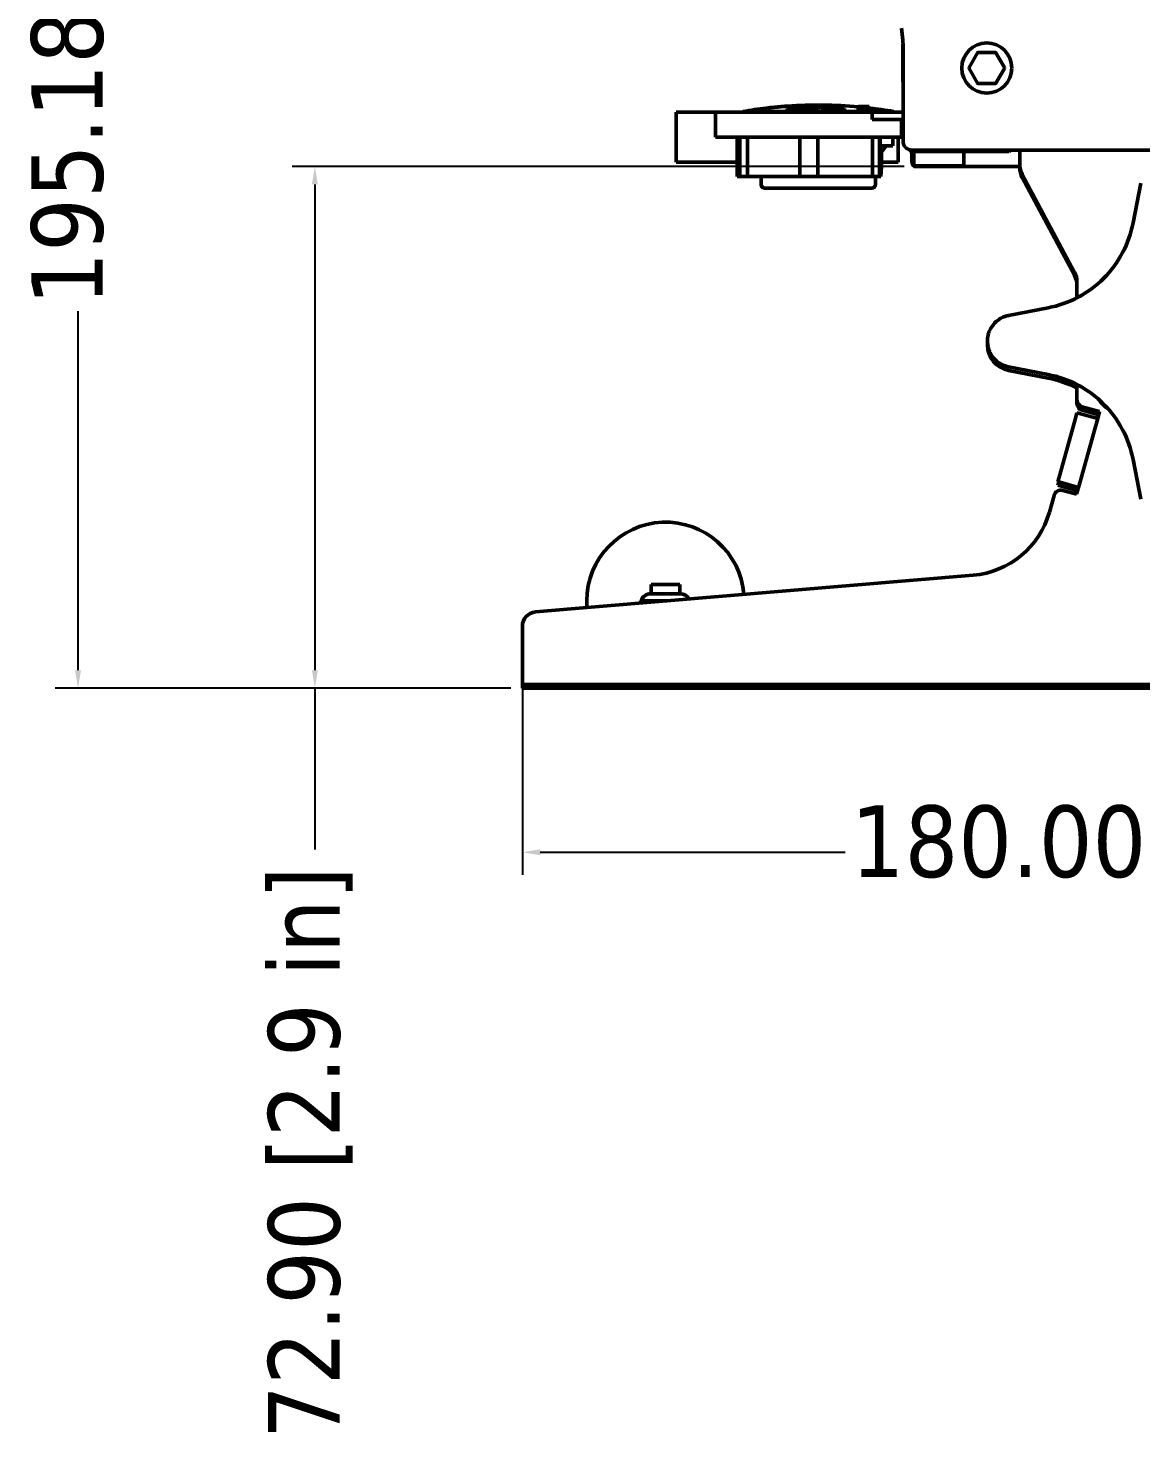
# Model space of a CAD drawing. Header units: millimetres. Extents: x 0 to 3000, y 0 to 3000.
# Drawn here: x 1389.7 to 1545.1, y 1299.1 to 1496.2 of the extents above; entities that cross this region are included whole.
import ezdxf

# ---------------------------------------------------------------- set-up
doc = ezdxf.new("R2010")
doc.units = ezdxf.units.MM
doc.layers.add('Dimension (ANSI)', color=7, linetype='Continuous', lineweight=25)
doc.layers.add('Visible (ANSI)', color=7, linetype='Continuous', lineweight=50)
doc.styles.add('Note Text (ANSI)', font='tahoma.ttf')
doc.dimstyles.new('Default - mm (ANSI)', dxfattribs={"dimtxt": 10, "dimasz": 2.5, "dimexe": 3.175, "dimexo": 1.6002, "dimgap": 0.8, "dimtad": 0, "dimtoh": 1, "dimrnd": 1e-08, "dimzin": 4, "dimdsep": 46, "dimtxsty": 'Note Text (ANSI)', "dimcen": 0.09, "dimdle": 10, "dimclrd": 256, "dimclre": 256, "dimclrt": 256, "dimadec": 1, "dimazin": 1, "dimtfac": 0.3048, "dimtofl": 0, "dimtmove": 0, "dimatfit": 3, "dimfxl": 1, "dimtolj": 1, "dimtzin": 4, "dimlwd": -1, "dimlwe": -1, "dimarcsym": 0})

# ---------------------------------------------------------------- blocks, each defined once
blk = doc.blocks.new('*D6')
at = {"layer": 'Defpoints', "color": 0, "transparency": 16777216}
for p in [(1458.72, 1407.48), (1638.72, 1407.48), (1638.72, 1381.05)]:
    blk.add_point(p, dxfattribs=at)
at = {"layer": 'Dimension (ANSI)', "transparency": 16777216}
for p, q in [((1458.72, 1405.88), (1458.72, 1377.88)), ((1638.72, 1405.88), (1638.72, 1377.88)), ((1461.22, 1381.05), (1503.82, 1381.05)), ((1636.22, 1381.05), (1593.61, 1381.05))]:
    blk.add_line(p, q, dxfattribs=at)
for points in [[(1461.22, 1381.47), (1461.22, 1380.64), (1458.72, 1381.05)], [(1636.22, 1381.47), (1636.22, 1380.64), (1638.72, 1381.05)]]:
    blk.add_solid(points, dxfattribs=at)
at = {"layer": 'Dimension (ANSI)', "transparency": 16777216, "insert": (1504.62, 1387.59), "char_height": 10, "attachment_point": 1, "style": 'Note Text (ANSI)'}
blk.add_mtext('\\A1;180.00 [7.1 in]', dxfattribs=at)
blk = doc.blocks.new('*D7')
at = {"layer": 'Defpoints', "color": 0, "transparency": 16777216}
for p in [(1396.62, 1599.16), (1508.62, 1599.16), (1458.72, 1403.98)]:
    blk.add_point(p, dxfattribs=at)
at = {"layer": 'Dimension (ANSI)', "transparency": 16777216}
for p, q in [((1507.02, 1599.16), (1393.45, 1599.16)), ((1396.62, 1596.66), (1396.62, 1546.47)), ((1396.62, 1406.48), (1396.62, 1456.67)), ((1457.12, 1403.98), (1393.45, 1403.98))]:
    blk.add_line(p, q, dxfattribs=at)
for points in [[(1396.21, 1596.66), (1397.04, 1596.66), (1396.62, 1599.16)], [(1396.21, 1406.48), (1397.04, 1406.48), (1396.62, 1403.98)]]:
    blk.add_solid(points, dxfattribs=at)
at = {"layer": 'Dimension (ANSI)', "transparency": 16777216, "insert": (1390.08, 1457.47), "char_height": 10, "attachment_point": 1, "rotation": 90, "style": 'Note Text (ANSI)'}
blk.add_mtext('\\A1;195.18 [7.7 in]', dxfattribs=at)
blk = doc.blocks.new('*D8')
at = {"layer": 'Defpoints', "color": 0, "transparency": 16777216}
for p in [(1429.72, 1476.88), (1513.67, 1476.88), (1458.72, 1403.98)]:
    blk.add_point(p, dxfattribs=at)
at = {"layer": 'Dimension (ANSI)', "transparency": 16777216}
for p, q in [((1512.06, 1476.88), (1426.54, 1476.88)), ((1429.72, 1474.38), (1429.72, 1406.48)), ((1457.12, 1403.98), (1426.54, 1403.98)), ((1429.72, 1403.98), (1429.72, 1381.42))]:
    blk.add_line(p, q, dxfattribs=at)
for points in [[(1429.3, 1474.38), (1430.13, 1474.38), (1429.72, 1476.88)], [(1429.3, 1406.48), (1430.13, 1406.48), (1429.72, 1403.98)]]:
    blk.add_solid(points, dxfattribs=at)
at = {"layer": 'Dimension (ANSI)', "transparency": 16777216, "insert": (1423.18, 1299.08), "char_height": 10, "attachment_point": 1, "rotation": 90, "style": 'Note Text (ANSI)'}
blk.add_mtext('\\A1;72.90 [2.9 in]', dxfattribs=at)

msp = doc.modelspace()

# ---------------------------------------------------------------- linework, layer by layer
at = {"layer": 'Visible (ANSI)'}
for p, q in [((1511.8878, 1493.9951), (1511.8878, 1493.9946)), ((1511.8878, 1493.9878), (1511.8878, 1491.2995)), ((1511.9178, 1485.4381), (1511.9178, 1493.0605)), ((1522.3329, 1492.7706), (1521.1406, 1490.7055)), ((1524.804, 1492.8206), (1522.4195, 1492.8206)), ((1526.0829, 1490.7055), (1524.8906, 1492.7706)), ((1511.8878, 1491.2995), (1511.8878, 1491.0095)), ((1511.9172, 1491.3043), (1511.9172, 1491.0179)), ((1521.1406, 1490.6055), (1522.3329, 1488.5405)), ((1524.8906, 1488.5405), (1526.0829, 1490.6055)), ((1511.9384, 1480.3856), (1511.9384, 1489.5141)), ((1522.4195, 1488.4905), (1524.804, 1488.4905)), ((1511.9172, 1487.6915), (1511.9172, 1485.4795)), ((1480.2168, 1484.4795), (1485.6858, 1484.4795)), ((1480.2168, 1483.4795), (1480.2168, 1484.4795)), ((1485.7169, 1484.4795), (1485.6858, 1484.4795)), ((1485.6858, 1483.4795), (1485.6858, 1484.4795)), ((1485.7169, 1484.4795), (1507.6137, 1484.4795)), ((1489.5668, 1484.5795), (1495.6998, 1484.5795)), ((1489.5668, 1484.5795), (1489.5668, 1484.4795)), ((1493.0725, 1485.0752), (1493.0725, 1485.0818)), ((1493.6425, 1485.1425), (1493.6425, 1485.1442)), ((1493.9425, 1485.1748), (1493.9425, 1485.1732)), ((1493.9425, 1485.1692), (1493.9425, 1485.1732)), ((1494.1225, 1485.1909), (1494.1225, 1485.1925)), ((1494.1225, 1485.1869), (1494.1225, 1485.1909)), ((1494.4225, 1485.2208), (1494.4225, 1485.2192)), ((1494.6025, 1485.2262), (1494.6025, 1485.2371)), ((1494.6025, 1485.2262), (1494.6025, 1485.2197)), ((1494.9025, 1485.263), (1494.9025, 1485.2545)), ((1494.9025, 1485.2479), (1494.9025, 1485.2545)), ((1495.4725, 1485.3016), (1495.4725, 1485.3082)), ((1495.6998, 1484.9795), (1495.6998, 1484.4795)), ((1495.7005, 1484.9795), (1495.6998, 1484.9795)), ((1495.7361, 1484.9795), (1495.7005, 1484.9795)), ((1495.7005, 1484.9795), (1495.7005, 1484.4795)), ((1495.7369, 1484.9795), (1495.7361, 1484.9795)), ((1495.7361, 1484.9795), (1495.7361, 1484.4795)), ((1495.8013, 1484.9795), (1495.7369, 1484.9795)), ((1495.7369, 1484.9795), (1495.7369, 1484.4795)), ((1495.9296, 1484.9795), (1495.8013, 1484.9795)), ((1495.8013, 1484.9795), (1495.8013, 1484.4795)), ((1496.1855, 1484.9795), (1495.9296, 1484.9795)), ((1495.9296, 1484.9795), (1495.9296, 1484.4795)), ((1496.4409, 1484.9795), (1496.1855, 1484.9795)), ((1496.1855, 1484.9795), (1496.1855, 1484.4795)), ((1496.6963, 1484.9795), (1496.4409, 1484.9795)), ((1496.4409, 1484.9795), (1496.4409, 1484.4795)), ((1496.9514, 1484.9795), (1496.6963, 1484.9795)), ((1496.6963, 1484.9795), (1496.6963, 1484.4795)), ((1497.2061, 1484.9795), (1496.9514, 1484.9795)), ((1496.9514, 1484.9795), (1496.9514, 1484.4795)), ((1497.3332, 1484.9795), (1497.2061, 1484.9795)), ((1497.2061, 1484.9795), (1497.2061, 1484.4795)), ((1497.3964, 1484.9795), (1497.3332, 1484.9795)), ((1497.3332, 1484.9795), (1497.3332, 1484.4795)), ((1497.4588, 1484.9795), (1497.3964, 1484.9795)), ((1497.3964, 1484.9795), (1497.3964, 1484.4795)), ((1497.586, 1484.9795), (1497.4588, 1484.9795)), ((1497.4588, 1484.9795), (1497.4588, 1484.4795)), ((1497.7772, 1484.9795), (1497.586, 1484.9795)), ((1497.586, 1484.9795), (1497.586, 1484.4795)), ((1497.9086, 1484.9795), (1497.7772, 1484.9795)), ((1497.7772, 1484.9795), (1497.7772, 1484.4795)), ((1497.9095, 1484.9795), (1497.9086, 1484.9795)), ((1497.9086, 1484.9795), (1497.9086, 1484.4795)), ((1498.1646, 1484.9795), (1497.9095, 1484.9795)), ((1497.9095, 1484.9795), (1497.9095, 1484.4795)), ((1498.4833, 1484.9795), (1498.1646, 1484.9795)), ((1498.1646, 1484.9795), (1498.1646, 1484.4795)), ((1498.6741, 1484.9795), (1498.4833, 1484.9795)), ((1498.4833, 1484.9795), (1498.4833, 1484.4795)), ((1498.7372, 1484.9795), (1498.6741, 1484.9795)), ((1498.6741, 1484.9795), (1498.6741, 1484.4795)), ((1498.7372, 1484.9795), (1498.7372, 1484.4795)), ((1498.7372, 1484.5795), (1500.7024, 1484.5795)), ((1498.8308, 1485.0492), (1498.8308, 1485.0795)), ((1498.8847, 1485.0253), (1498.8847, 1485.1097)), ((1499.0461, 1484.9958), (1499.0461, 1485.135)), ((1499.1538, 1485.0911), (1499.1538, 1485.0549)), ((1499.1538, 1484.9843), (1499.1538, 1485.0549)), ((1499.2076, 1485.4654), (1499.2076, 1485.4691)), ((1499.2076, 1484.9784), (1499.2076, 1485.037)), ((1499.2615, 1485.1158), (1499.2615, 1485.1546)), ((1499.3153, 1484.9764), (1499.3153, 1485.0193)), ((1499.4229, 1485.1619), (1499.4229, 1485.129)), ((1499.4768, 1484.9748), (1499.4768, 1485.0146)), ((1499.5844, 1484.9758), (1499.5844, 1485.0155)), ((1499.6383, 1485.4736), (1499.6383, 1485.4778)), ((1499.6383, 1485.4699), (1499.6383, 1485.4736)), ((1499.6383, 1485.4616), (1499.6383, 1485.4699)), ((1499.6921, 1485.4077), (1499.6921, 1485.4348)), ((1499.6921, 1485.2705), (1499.6921, 1485.3193)), ((1499.7459, 1484.9802), (1499.7459, 1485.023)), ((1499.8536, 1485.4789), (1499.8536, 1485.4747)), ((1499.8536, 1485.471), (1499.8536, 1485.4747)), ((1499.8536, 1485.471), (1499.8536, 1485.4627)), ((1499.8536, 1485.4206), (1499.8536, 1485.4449)), ((1499.8536, 1485.3925), (1499.8536, 1485.4206)), ((1499.8536, 1485.2924), (1499.8536, 1485.3385)), ((1499.8536, 1485.2445), (1499.8536, 1485.2924)), ((1499.8536, 1484.984), (1499.8536, 1485.0426)), ((1499.9074, 1485.3899), (1499.9074, 1485.4112)), ((1499.9074, 1485.24), (1499.9074, 1485.2758)), ((1499.9074, 1485.0615), (1499.9074, 1485.0977)), ((1499.9074, 1484.9909), (1499.9074, 1485.0615)), ((1499.9612, 1485.3871), (1499.9612, 1485.4062)), ((1499.9612, 1485.2354), (1499.9612, 1485.2672)), ((1499.9612, 1484.9976), (1499.9612, 1485.1266)), ((1500.0689, 1485.441), (1500.0689, 1485.4503)), ((1500.0689, 1485.3304), (1500.0689, 1485.3493)), ((1500.0689, 1485.0109), (1500.0689, 1485.149)), ((1500.1227, 1485.3828), (1500.1227, 1485.3984)), ((1500.1227, 1485.2284), (1500.1227, 1485.2539)), ((1500.2304, 1485.3807), (1500.2304, 1485.3955)), ((1500.2304, 1485.225), (1500.2304, 1485.2492)), ((1500.2304, 1485.0976), (1500.2304, 1485.0615)), ((1500.2842, 1485.4431), (1500.2842, 1485.4515)), ((1500.2842, 1485.3953), (1500.2842, 1485.4431)), ((1500.2842, 1485.38), (1500.2842, 1485.3953)), ((1500.2842, 1485.3349), (1500.2842, 1485.3524)), ((1500.2842, 1485.249), (1500.2842, 1485.3349)), ((1500.2842, 1485.224), (1500.2842, 1485.249)), ((1500.2842, 1485.1207), (1500.2842, 1485.1702)), ((1500.4995, 1485.4504), (1500.4995, 1485.3914)), ((1500.4995, 1485.3769), (1500.4995, 1485.3914)), ((1500.4995, 1485.3512), (1500.4995, 1485.2433)), ((1500.4995, 1485.2197), (1500.4995, 1485.2433)), ((1500.4995, 1485.1438), (1500.4995, 1485.1795)), ((1500.6072, 1485.377), (1500.6072, 1485.3905)), ((1500.6072, 1485.2205), (1500.6072, 1485.2425)), ((1500.661, 1484.9543), (1500.661, 1484.9949)), ((1500.706, 1484.9795), (1500.7024, 1484.9795)), ((1500.7024, 1484.9795), (1500.7024, 1484.4795)), ((1500.7072, 1484.9795), (1500.706, 1484.9795)), ((1500.706, 1484.9795), (1500.706, 1484.4795)), ((1500.7126, 1484.9795), (1500.7072, 1484.9795)), ((1500.7072, 1484.9795), (1500.7072, 1484.4795)), ((1500.7138, 1484.9795), (1500.7126, 1484.9795)), ((1500.7126, 1484.9795), (1500.7126, 1484.4795)), ((1500.7147, 1484.9795), (1500.7138, 1484.9795)), ((1500.7138, 1484.9795), (1500.7138, 1484.4795)), ((1500.7168, 1484.9795), (1500.7147, 1484.9795)), ((1500.7147, 1484.9795), (1500.7147, 1484.4795)), ((1500.718, 1484.9795), (1500.7168, 1484.9795)), ((1500.7168, 1484.9795), (1500.7168, 1484.4795)), ((1500.72, 1484.9795), (1500.718, 1484.9795)), ((1500.718, 1484.9795), (1500.718, 1484.4795)), ((1500.7209, 1484.9795), (1500.72, 1484.9795)), ((1500.72, 1484.9795), (1500.72, 1484.4795)), ((1500.7245, 1484.9795), (1500.7209, 1484.9795)), ((1500.7209, 1484.9795), (1500.7209, 1484.4795)), ((1500.7257, 1484.9795), (1500.7245, 1484.9795)), ((1500.7245, 1484.9795), (1500.7245, 1484.4795)), ((1500.7313, 1484.9795), (1500.7257, 1484.9795)), ((1500.7257, 1484.9795), (1500.7257, 1484.4795)), ((1500.7349, 1484.9795), (1500.7313, 1484.9795)), ((1500.7313, 1484.9795), (1500.7313, 1484.4795)), ((1503.7348, 1484.9795), (1500.7349, 1484.9795)), ((1500.7349, 1484.9795), (1500.7349, 1484.4795)), ((1500.7687, 1485.3769), (1500.7687, 1485.3917)), ((1500.7687, 1485.2212), (1500.7687, 1485.2454)), ((1500.7687, 1485.1413), (1500.7687, 1485.177)), ((1500.8225, 1485.4668), (1500.8225, 1485.4705)), ((1500.8225, 1485.4389), (1500.8225, 1485.4473)), ((1500.8225, 1485.3306), (1500.8225, 1485.3481)), ((1500.8225, 1484.9795), (1500.8225, 1484.9997)), ((1500.8764, 1485.3775), (1500.8764, 1485.3931)), ((1500.8764, 1485.2231), (1500.8764, 1485.2486)), ((1500.984, 1485.465), (1500.984, 1485.4689)), ((1500.984, 1485.1142), (1500.984, 1485.1637)), ((1500.984, 1484.9795), (1500.984, 1485.017)), ((1501.0378, 1485.4312), (1501.0378, 1485.4427)), ((1501.0378, 1485.3796), (1501.0378, 1485.3987)), ((1501.0378, 1485.3184), (1501.0378, 1485.3417)), ((1501.0378, 1485.2279), (1501.0378, 1485.2597)), ((1501.0378, 1485.0416), (1501.0378, 1485.0902)), ((1501.0378, 1484.9795), (1501.0378, 1485.0416)), ((1501.0917, 1485.4641), (1501.0917, 1485.4688)), ((1501.0917, 1485.3816), (1501.0917, 1485.4029)), ((1501.0917, 1485.2317), (1501.0917, 1485.2675)), ((1501.1455, 1485.4636), (1501.1455, 1485.4695)), ((1501.1455, 1485.3835), (1501.1455, 1485.4115)), ((1501.1455, 1485.2354), (1501.1455, 1485.2833)), ((1501.1993, 1485.3866), (1501.1993, 1485.4349)), ((1501.1993, 1485.2413), (1501.1993, 1485.3284)), ((1501.1993, 1484.985), (1501.1993, 1485.1386)), ((1501.307, 1485.3964), (1501.307, 1485.4254)), ((1501.307, 1485.2592), (1501.307, 1485.3117)), ((1501.307, 1485.0048), (1501.307, 1485.1142)), ((1501.3608, 1485.0842), (1501.3608, 1485.0356)), ((1503.7348, 1484.9795), (1503.7348, 1484.4795)), ((1503.7348, 1484.5795), (1505.6249, 1484.5795)), ((1505.6255, 1484.9795), (1505.6249, 1484.9795)), ((1505.6249, 1484.9795), (1505.6249, 1484.4795)), ((1505.6281, 1484.9795), (1505.6255, 1484.9795)), ((1505.6255, 1484.9795), (1505.6255, 1484.4795)), ((1505.629, 1484.9795), (1505.6281, 1484.9795)), ((1505.6281, 1484.9795), (1505.6281, 1484.4795)), ((1505.6299, 1484.9795), (1505.629, 1484.9795)), ((1505.629, 1484.9795), (1505.629, 1484.4795)), ((1505.6299, 1484.9795), (1505.6299, 1484.4795)), ((1505.6305, 1484.9795), (1505.6299, 1484.9795)), ((1507.7205, 1484.9795), (1505.6305, 1484.9795)), ((1505.6305, 1484.9795), (1505.6305, 1484.4795)), ((1505.6879, 1485.2795), (1505.6879, 1485.109)), ((1507.1779, 1485.2795), (1505.6879, 1485.2795)), ((1507.1779, 1485.2795), (1507.1779, 1484.9795)), ((1511.9384, 1484.4795), (1507.6137, 1484.4795)), ((1507.6137, 1484.4795), (1507.6137, 1483.4795)), ((1507.7205, 1484.9795), (1507.7205, 1484.4795)), ((1507.7205, 1484.5795), (1510.5668, 1484.5795)), ((1510.5668, 1484.5795), (1510.5668, 1484.4795)), ((1480.2168, 1477.4795), (1480.2168, 1483.4795)), ((1485.7169, 1483.4795), (1485.6858, 1483.4795)), ((1485.7169, 1480.9795), (1485.7169, 1483.4795)), ((1511.9384, 1483.4795), (1507.6137, 1483.4795)), ((1511.7169, 1480.9795), (1511.7169, 1483.4795)), ((1511.7169, 1482.8795), (1511.9384, 1482.8795)), ((1511.7169, 1480.9795), (1485.7169, 1480.9795)), ((1488.7169, 1480.9795), (1488.7169, 1475.4795)), ((1489.1091, 1480.9795), (1489.1091, 1475.4795)), ((1490.1539, 1475.4795), (1490.1539, 1480.9795)), ((1497.4882, 1480.9795), (1497.4882, 1475.4795)), ((1497.4907, 1475.4795), (1497.4907, 1480.9795)), ((1499.9907, 1480.9795), (1499.9907, 1475.4795)), ((1507.6326, 1480.9795), (1507.6326, 1475.4795)), ((1508.6414, 1475.4795), (1508.6414, 1480.9795)), ((1508.7169, 1480.9795), (1508.7169, 1475.4795)), ((1510.4768, 1479.7795), (1510.4768, 1480.9795)), ((1511.2168, 1477.4795), (1511.2168, 1480.9795)), ((1510.4768, 1479.7795), (1508.7169, 1479.7795)), ((1508.7169, 1478.8795), (1508.9168, 1478.8795)), ((1508.9168, 1478.8795), (1509.5713, 1479.7795)), ((1508.9168, 1476.8795), (1508.9168, 1478.8795)), ((1512.9168, 1479.1795), (1512.9168, 1479.2114)), ((1513.0168, 1479.0795), (1512.9168, 1479.1795)), ((1513.0168, 1479.0795), (1513.1168, 1479.1795)), ((1513.1168, 1478.9795), (1513.0168, 1479.0795)), ((1513.1168, 1479.1795), (1513.1168, 1479.1934)), ((1513.1168, 1479.1795), (1526.7168, 1479.1795)), ((1513.1168, 1478.9795), (1526.7168, 1478.9795)), ((1584.2925, 1479.1933), (1513.1307, 1479.1933)), ((1513.4168, 1478.9795), (1513.4168, 1476.9795)), ((1520.4168, 1478.9795), (1520.4168, 1476.9795)), ((1526.7168, 1479.1795), (1526.7168, 1479.1933)), ((1526.8168, 1479.0795), (1526.7168, 1479.1795)), ((1526.7168, 1478.9795), (1526.8168, 1479.0795)), ((1526.8168, 1479.0795), (1526.9168, 1479.1795)), ((1526.9168, 1479.1795), (1526.9168, 1479.1933)), ((1528.2168, 1477.2295), (1528.2168, 1479.1933)), ((1488.7169, 1477.4795), (1480.2168, 1477.4795)), ((1508.9168, 1476.8795), (1508.7169, 1476.8795)), ((1508.8168, 1475.4795), (1508.9168, 1476.8795)), ((1511.2168, 1477.4795), (1508.9168, 1477.4795)), ((1520.4168, 1476.9795), (1513.4168, 1476.9795)), ((1513.4168, 1476.9455), (1513.4168, 1476.8795)), ((1513.6617, 1476.8795), (1513.4168, 1476.8795)), ((1513.665, 1476.8795), (1513.6649, 1476.8795)), ((1528.2373, 1476.8795), (1513.665, 1476.8795)), ((1528.2168, 1476.7295), (1528.2168, 1476.8795)), ((1489.1091, 1475.4795), (1488.7169, 1475.4795)), ((1489.1091, 1475.4795), (1490.1539, 1475.4795)), ((1497.4882, 1475.4795), (1490.1539, 1475.4795)), ((1492.0668, 1475.4795), (1492.0668, 1474.3795)), ((1497.4882, 1475.4795), (1497.4907, 1475.4795)), ((1499.9907, 1475.4795), (1497.4907, 1475.4795)), ((1507.6326, 1475.4795), (1499.9907, 1475.4795)), ((1507.6326, 1475.4795), (1508.6414, 1475.4795)), ((1508.0668, 1475.4795), (1508.0668, 1474.3795)), ((1508.7169, 1475.4795), (1508.6414, 1475.4795)), ((1508.8168, 1475.4795), (1508.7169, 1475.4795)), ((1535.8638, 1462.1413), (1528.5697, 1475.8178)), ((1535.8638, 1461.6413), (1528.5697, 1475.3178)), ((1507.5668, 1473.8795), (1492.5668, 1473.8795)), ((1544.0536, 1469.01), (1545.1318, 1474.5654)), ((1536.2168, 1458.5431), (1536.2168, 1460.7295)), ((1526.6309, 1456.0645), (1532.1863, 1457.1427)), ((1532.1863, 1447.8163), (1526.6309, 1448.8945)), ((1532.1863, 1447.3163), (1526.6309, 1448.3945)), ((1536.2168, 1444.2775), (1536.2168, 1446.4159)), ((1536.2168, 1443.7775), (1536.2168, 1444.2775)), ((1539.375, 1442.6401), (1536.9491, 1443.3139)), ((1533.808, 1433.8079), (1535.9491, 1441.516)), ((1535.9491, 1441.516), (1536.2168, 1442.4795)), ((1536.2168, 1442.4795), (1539.1073, 1441.6766)), ((1539.246, 1442.1759), (1536.9491, 1442.8139)), ((1539.1073, 1441.6766), (1538.8397, 1440.7131)), ((1539.1073, 1441.6766), (1539.375, 1442.6401)), ((1538.8397, 1440.7131), (1536.6985, 1433.0049)), ((1545.1318, 1430.3937), (1544.0536, 1435.949)), ((1533.5403, 1432.8443), (1533.808, 1433.8079)), ((1536.4309, 1432.0414), (1533.5403, 1432.8443)), ((1533.5403, 1432.3443), (1533.6693, 1432.8085)), ((1536.3019, 1431.5772), (1533.5403, 1432.3443)), ((1534.2362, 1431.6132), (1536.1632, 1431.0779)), ((1536.1632, 1431.0779), (1536.4309, 1432.0414)), ((1536.6985, 1433.0049), (1536.4309, 1432.0414)), ((1532.3595, 1428.5932), (1533.005, 1430.9173)), ((1460.5493, 1414.6335), (1521.7143, 1419.7743)), ((1476.7168, 1418.4795), (1480.7168, 1418.4795)), ((1476.7168, 1418.4795), (1476.7168, 1417.1795)), ((1480.7168, 1418.4795), (1480.7168, 1417.1795)), ((1467.7168, 1416.1795), (1467.7168, 1415.2359)), ((1478.7168, 1416.1795), (1475.2168, 1416.1795)), ((1475.2168, 1416.1795), (1475.2168, 1415.8663)), ((1476.6868, 1417.1795), (1480.7468, 1417.1795)), ((1478.9436, 1416.1795), (1478.7168, 1416.1795)), ((1478.7168, 1416.1795), (1478.7168, 1416.1605)), ((1458.7168, 1412.6406), (1458.7168, 1407.4795)), ((1458.7168, 1404.4795), (1458.7168, 1407.4795)), ((1638.7168, 1404.4795), (1458.7168, 1404.4795)), ((1458.7168, 1403.9795), (1458.7168, 1404.4795)), ((1638.7168, 1403.9795), (1458.7168, 1403.9795))]:
    msp.add_line(p, q, dxfattribs=at)
msp.add_circle((1523.6118, 1490.6555), 3.5, dxfattribs=at)
for centre, radius, start, end in [((1522.4195, 1492.7206), 0.1, 90, 150), ((1524.804, 1492.7206), 0.1, 30, 90), ((1512.8913, 1491.3043), 0.9742, 177.911853, 180), ((1512.8913, 1491.0179), 0.9742, 180, 182.088147), ((1521.2272, 1490.6555), 0.1, 150, 210), ((1525.9963, 1490.6555), 0.1, 330, 30), ((1522.4195, 1488.5905), 0.1, 210, 270), ((1524.804, 1488.5905), 0.1, 270, 330), ((1512.8913, 1487.6915), 0.9742, 177.911853, 180), ((1500.0668, 1423.7795), 61.7, 96.78948, 99.798185), ((1500.0668, 1423.7795), 61.7, 95.976535, 96.509008), ((1500.0668, 1423.7795), 61.7, 95.528541, 95.696498), ((1500.0668, 1423.7795), 61.6984, 95.528689, 95.69665), ((1500.0668, 1423.7795), 61.7, 95.080886, 95.248719), ((1500.0668, 1423.7795), 61.7, 94.270283, 94.801261), ((1500.0668, 1423.7795), 61.7, 84.772821, 93.990972), ((1500.0668, 1423.7795), 61.6956, 90.397943, 90.797893), ((1500.0668, 1423.7795), 61.6919, 90.397967, 90.797941), ((1500.0668, 1423.7795), 61.1981, 90.401178, 90.602775), ((1500.0668, 1423.7795), 61.2379, 90.451283, 90.552016), ((1500.0668, 1423.7795), 61.6998, 90.197963, 90.397916), ((1500.0668, 1423.7795), 61.6836, 90.198015, 90.39802), ((1500.0668, 1423.7795), 61.6956, 89.298122, 90.197976), ((1500.0668, 1423.7795), 61.6919, 89.198083, 90.197988), ((1500.0668, 1423.7795), 61.664, 89.797945, 89.897978), ((1500.0668, 1423.7795), 61.5557, 89.797589, 89.897799), ((1500.0668, 1423.7795), 61.6162, 89.797788, 89.847844), ((1500.0668, 1423.7795), 61.4699, 89.797307, 89.847482), ((1500.0668, 1423.7795), 61.6724, 89.597931, 89.797972), ((1500.0668, 1423.7795), 61.5732, 89.597283, 89.797647), ((1500.0668, 1423.7795), 61.6134, 89.497427, 89.597546), ((1500.0668, 1423.7795), 61.4653, 89.496216, 89.596576), ((1500.0668, 1423.7795), 61.4015, 89.344994, 89.596157), ((1500.0668, 1423.7795), 61.3695, 89.394912, 89.545688), ((1500.0668, 1423.7795), 61.6994, 88.798217, 88.998205), ((1500.0668, 1423.7795), 61.5865, 83.577503, 84.763162), ((1500.0668, 1423.7795), 61.7, 80.201815, 83.38172), ((1512.9172, 1485.4795), 1, 180, 182.060989), ((1512.9178, 1485.4381), 1, 180, 191.63642), ((1513.665, 1477.3795), 0.5, 181.999297, 270.000519), ((1531.2168, 1477.2295), 3, 180, 208.072487), ((1531.2168, 1476.7295), 3, 180, 208.072487), ((1492.5668, 1474.3795), 0.5, 180, 270), ((1507.5668, 1474.3795), 0.5, 270, 0), ((1533.2168, 1460.7295), 3, 0, 28.072487), ((1533.2168, 1460.2295), 3, 0, 28.072487), ((1548.7168, 1452.4795), 25, 179.863626, 180.136374), ((1527.3168, 1452.0305), 3.6, 176.825955, 179.86593), ((1548.7168, 1451.9795), 25, 179.863958, 180.136042), ((1527.3168, 1451.9286), 3.6, 180.13407, 259.016448), ((1529.3284, 1432.5911), 15, 62.662733, 79.016448), ((1537.2168, 1444.2775), 1, 180, 254.475889), ((1537.2168, 1443.7775), 1, 180, 254.475889), ((1548.7168, 1452.4795), 12.5, 220.191255, 229.808739), ((1533.9686, 1430.6497), 1, 74.475889, 164.475889), ((1520.7009, 1431.8317), 12.1, 274.80423, 344.475889), ((1478.7168, 1416.1795), 11, 4.705269, 180), ((1476.6868, 1415.6795), 1.5, 90, 160.528779), ((1480.7468, 1415.6795), 1.5, 30.452087, 90), ((1460.7168, 1412.6406), 2, 94.80423, 180)]:
    msp.add_arc(centre, radius, start, end, dxfattribs=at)
for centre, major_axis, ratio, start_param, end_param in [((1500.2342, 1423.7795), (0, 61.6998), 0.20012332, 0.10951369, 0.11390059), ((1497.1883, 1423.7795), (0, 61.6284), 0.24738319, 6.17168484, 6.17523699), ((1502.5277, 1423.7795), (0, 61.6221), 0.60807692, 0.09304873, 0.09737806), ((1496.1404, 1423.7795), (0, 61.5423), 0.45477714, 6.18110982, 6.18497582), ((1495.7467, 1423.7795), (0, 61.3902), 0.71451037, 6.2042015, 6.20912471), ((1502.777, 1423.7795), (0, 61.5299), 0.8060044, 0.07094719, 0.07530052), ((1501.339, 1423.7795), (0, 61.6854), 0.3222639, 0.10742322, 0.1101472), ((1497.0618, 1423.7795), (0, 61.6183), 0.32226376, 6.17490981, 6.1776362), ((1502.9925, 1423.7795), (0, 61.5581), 0.71451022, 0.08370074, 0.0861573), ((1496.0715, 1423.7795), (0, 61.5104), 0.56279084, 6.1893427, 6.19246596), ((1498.2166, 1423.7795), (0, 61.2074), 0.97132115, 6.26289233, 6.26651468), ((1501.8393, 1423.7795), (0, 61.435), 0.95064528, 0.04138652, 0.04415414), ((1502.5234, 1423.7795), (0, 61.4465), 0.89813826, 0.05621062, 0.05816461), ((1497.7867, 1423.7795), (0, 61.2608), 0.9506453, 6.25416107, 6.25693508), ((1502.2436, 1423.7795), (0, 61.2998), 0.95064521, 0.04287327, 0.04564718), ((1500.0863, 1423.7795), (0, 61.7), 0.16779933, 0.03808299, 0.04328663), ((1499.2144, 1423.7795), (0, 61.6939), 0.16779933, 6.23702263, 6.24222741), ((1500.435, 1423.7795), (0, 61.6989), 0.16779933, 0.07182305, 0.07703692), ((1498.8656, 1423.7795), (0, 61.688), 0.16779933, 6.20325669, 6.20847262), ((1501.8563, 1423.7795), (0, 61.2392), 0.97132115, 0.03367563, 0.03729776), ((1500.8275, 1423.7795), (0, 61.6935), 0.52247664, 0.03022035, 0.03523303), ((1498.8305, 1423.7795), (0, 61.6862), 0.32226376, 6.2371216, 6.23983215), ((1501.7668, 1423.7795), (0, 61.6678), 0.52247664, 0.05941433, 0.06443605), ((1498.1873, 1423.7795), (0, 61.6681), 0.32226376, 6.20467927, 6.20739599), ((1498.4009, 1423.7795), (0, 61.6671), 0.56279093, 6.24131472, 6.24441932), ((1497.4201, 1423.7795), (0, 61.6169), 0.56279093, 6.21295151, 6.21606345), ((1503.3294, 1423.7795), (0, 61.5736), 0.56279084, 0.10047198, 0.103595), ((1500.9728, 1423.7795), (0, 61.681), 0.8060044, 0.01818201, 0.02251397), ((1500.3043, 1423.7795), (0, 61.6995), 0.16779933, 0.03834004, 0.04354377), ((1499.2223, 1423.7795), (0, 61.6938), 0.24738277, 6.23828029, 6.24181063), ((1498.3288, 1423.7795), (0, 61.65), 0.71451072, 6.24611806, 6.24856369), ((1501.9786, 1423.7795), (0, 61.6154), 0.8060044, 0.0384636, 0.04280285), ((1500.653, 1423.7795), (0, 61.6971), 0.16779933, 0.07208232, 0.07729643), ((1498.717, 1423.7795), (0, 61.6843), 0.24738311, 6.20509201, 6.2086299), ((1497.2749, 1423.7795), (0, 61.5708), 0.71451072, 6.22208406, 6.22453565), ((1502.1108, 1423.7795), (0, 61.6622), 0.32226376, 0.11111089, 0.11383702), ((1503.862, 1423.7795), (0, 61.4611), 0.71451037, 0.08648151, 0.09140411), ((1501.0613, 1423.7795), (0, 61.6883), 0.56279093, 0.03013953, 0.0332421), ((1498.7662, 1423.7795), (0, 61.6827), 0.45477746, 6.24057176, 6.24249236), ((1502.0421, 1423.7795), (0, 61.6537), 0.56279093, 0.05845184, 0.06156019), ((1497.9123, 1423.7795), (0, 61.6526), 0.45477746, 6.21004259, 6.21196747), ((1501.2573, 1423.7795), (0, 61.688), 0.20012337, 0.10517977, 0.10956541), ((1498.5133, 1423.7795), (0, 61.66), 0.71451038, 6.24664533, 6.25031303), ((1498.7142, 1423.7795), (0, 61.6233), 0.89813777, 6.25675924, 6.26065082), ((1497.4593, 1423.7795), (0, 61.5873), 0.71451038, 6.22262292, 6.22629907), ((1497.8815, 1423.7795), (0, 61.4995), 0.89813801, 6.24162291, 6.2455242), ((1502.6516, 1423.7795), (0, 61.6317), 0.4547772, 0.0922758, 0.09613396), ((1501.0646, 1423.7795), (0, 61.673), 0.83738008, 0.01719663, 0.02032417), ((1502.0297, 1423.7795), (0, 61.5954), 0.83737936, 0.0359354, 0.03906853), ((1500.5051, 1423.7795), (0, 61.6725), 0.97132136, 0.00368746, 0.00728193), ((1500.992, 1423.7795), (0, 61.5772), 0.97132136, 0.01183443, 0.01543474), ((1503.256, 1423.7795), (0, 61.5314), 0.71451022, 0.0676451, 0.0725547), ((1503.1426, 1423.7795), (0, 61.6033), 0.45477714, 0.10606963, 0.10993498), ((1498.8286, 1423.7795), (0, 61.6357), 0.89813876, 6.25786079, 6.25980617), ((1497.996, 1423.7795), (0, 61.52), 0.89813777, 6.24273543, 6.24468542), ((1499.5166, 1423.7795), (0, 61.6054), 0.9869441, 6.26701855, 6.2723311), ((1499.1815, 1423.7795), (0, 61.4547), 0.98694403, 6.26145225, 6.2667783), ((1501.9386, 1423.7795), (0, 61.6697), 0.24738319, 0.1122034, 0.11575487), ((1501.8628, 1423.7795), (0, 61.6721), 0.24738319, 0.10365244, 0.10720043), ((1502.5443, 1423.7795), (0, 61.4422), 0.89813832, 0.03706131, 0.04096615), ((1503.3049, 1423.7795), (0, 61.5755), 0.56279093, 0.08415824, 0.08727638), ((1503.1314, 1423.7795), (0, 61.4447), 0.83737948, 0.05012649, 0.0532693), ((1500.6394, 1423.7795), (0, 61.5975), 0.98694409, 6.28017233, 6.28548507), ((1500.9745, 1423.7795), (0, 61.4421), 0.98694402, 0.0025062, 0.00783245), ((1501.0827, 1423.7795), (0, 61.6131), 0.95064502, 0.00536143, 0.0081186), ((1501.7046, 1423.7795), (0, 61.4738), 0.95064502, 0.01601577, 0.01877953), ((1502.3939, 1423.7795), (0, 61.2425), 0.95064521, 0.02699308, 0.02976799), ((1501.9507, 1423.7795), (0, 61.1892), 0.97132115, 0.0210043, 0.02170032), ((1497.3411, 1423.7795), (0, 61.4982), 0.83737936, 6.21448289, 6.21762585), ((1501.4722, 1423.7795), (0, 61.6172), 0.89813876, 0.0107678, 0.01271332), ((1502.3049, 1423.7795), (0, 61.4897), 0.89813777, 0.02586965, 0.02781978), ((1497.8087, 1423.7795), (0, 61.4859), 0.89813829, 6.22565309, 6.22955822), ((1500.3572, 1423.7795), (0, 61.6929), 0.95064556, 6.27249715, 6.2752508), ((1499.6834, 1423.7795), (0, 61.6789), 0.97132137, 6.26057604, 6.26417086), ((1499.5176, 1423.7795), (0, 61.6746), 0.95064556, 6.25817238, 6.26092749), ((1501.5867, 1423.7795), (0, 61.6031), 0.8981378, 0.00992079, 0.01381275), ((1499.1965, 1423.7795), (0, 61.5913), 0.97132137, 6.25240184, 6.2560025), ((1498.8957, 1423.7795), (0, 61.5845), 0.95064504, 6.24750836, 6.25026836), ((1502.4194, 1423.7795), (0, 61.4676), 0.89813804, 0.02502723, 0.02892891), ((1504.2572, 1423.7795), (0, 61.4086), 0.71451047, 0.07466832, 0.07835962), ((1502.0439, 1423.7795), (0, 61.6352), 0.71451047, 0.02284753, 0.02651561), ((1503.0979, 1423.7795), (0, 61.5477), 0.71451047, 0.04686102, 0.05053756), ((1497.604, 1423.7795), (0, 61.628), 0.56279107, 6.18557683, 6.18869525), ((1500.6292, 1423.7795), (0, 61.6867), 0.89813778, 6.27386629, 6.2777528), ((1501.0122, 1423.7795), (0, 61.6894), 0.56279093, 6.28089769, 6.28399865), ((1499.6882, 1423.7795), (0, 61.6983), 0.56279093, 6.24275456, 6.24585741), ((1498.7074, 1423.7795), (0, 61.6781), 0.56279093, 6.21444266, 6.21755119), ((1497.433, 1423.7795), (0, 61.585), 0.71451025, 6.1974877, 6.20239797), ((1499.336, 1423.7795), (0, 61.6954), 0.24738319, 6.17144814, 6.17499652), ((1502.7219, 1423.7795), (0, 61.6391), 0.24738323, 0.11066596, 0.11421856), ((1499.5935, 1423.7795), (0, 61.6963), 0.71451043, 6.24675049, 6.25041602), ((1502.0539, 1423.7795), (0, 61.6596), 0.45477746, 0.03431966, 0.03624051), ((1502.2284, 1423.7795), (0, 61.6226), 0.71451078, 0.02459647, 0.02704243), ((1498.5396, 1423.7795), (0, 61.6614), 0.71451043, 6.22277954, 6.22645124), ((1502.9078, 1423.7795), (0, 61.6175), 0.45477746, 0.06485523, 0.06678036), ((1503.2823, 1423.7795), (0, 61.5286), 0.71451078, 0.04862401, 0.05107593), ((1501.154, 1423.7795), (0, 61.69), 0.20012328, 0.00068617, 0.00504643), ((1500.739, 1423.7795), (0, 61.6963), 0.14436836, 6.23753137, 6.24358042), ((1501.7238, 1423.7795), (0, 61.6763), 0.24738286, 0.03791199, 0.04144282), ((1500.4378, 1423.7795), (0, 61.6989), 0.14436836, 6.20365195, 6.20971298), ((1502.2292, 1423.7795), (0, 61.6596), 0.24738319, 0.07110334, 0.07464173), ((1501.2207, 1423.7795), (0, 61.6842), 0.56279096, 6.28224938, 6.2853506), ((1502.3241, 1423.7795), (0, 61.6395), 0.56279096, 0.03087565, 0.03398074), ((1503.3049, 1423.7795), (0, 61.5755), 0.56279096, 0.05924008, 0.06235252), ((1504.3262, 1423.7795), (0, 61.4974), 0.52247697, 0.09410548, 0.09839158), ((1500.1325, 1423.7795), (0, 61.7), 0.45477647, 6.24131655, 6.24515642), ((1499.2786, 1423.7795), (0, 61.6937), 0.45477699, 6.21082562, 6.21467236), ((1498.3819, 1423.7795), (0, 61.671), 0.45477725, 6.17870292, 6.18256179), ((1501.3551, 1423.7795), (0, 61.685), 0.32226379, 0.00241841, 0.00512633), ((1502.0787, 1423.7795), (0, 61.6634), 0.32226379, 0.0388418, 0.04155284), ((1502.7218, 1423.7795), (0, 61.6362), 0.32226379, 0.07129071, 0.07400791), ((1501.368, 1423.7795), (0, 61.6859), 0.16779934, 0.00069162, 0.00589217), ((1500.9574, 1423.7795), (0, 61.6934), 0.14436832, 6.23787117, 6.24392041), ((1501.7603, 1423.7795), (0, 61.6761), 0.16779934, 0.03861301, 0.04381879), ((1500.6562, 1423.7795), (0, 61.6971), 0.1443682, 6.20399231, 6.21005336), ((1502.1091, 1423.7795), (0, 61.6652), 0.16779934, 0.07237863, 0.07759556), ((1499.9655, 1423.7795), (0, 61.6999), 0.20012339, 6.16993771, 6.17432427), ((1502.7352, 1423.7795), (0, 61.6399), 0.20012339, 0.11164731, 0.11603953), ((1526.8215, 1455.0829), (-0.1906, 0.9817), 0.27393471, 6.28316773, 6.28317801)]:
    msp.add_ellipse(centre, major_axis=major_axis, ratio=ratio, start_param=start_param, end_param=end_param, dxfattribs=at)
for points in [[(1511.9384, 1489.5141), (1511.9384, 1491.7502), (1512.0133, 1494.0054), (1511.6882, 1496.2177)], [(1524.1877, 1454.3105), (1524.3366, 1454.5722), (1524.5196, 1454.8163), (1524.7277, 1455.0317)], [(1523.7168, 1452.539), (1523.7174, 1452.7754), (1523.7415, 1453.0102), (1523.7868, 1453.2369)], [(1523.7868, 1453.2369), (1523.8306, 1453.4558), (1523.8952, 1453.6714), (1523.9785, 1453.878)], [(1524.3196, 1450.4344), (1524.1474, 1450.6932), (1524.0075, 1450.9776), (1523.9073, 1451.2732)]]:
    msp.add_open_spline(points, degree=3, dxfattribs=at)
for points, knots in [([(1511.9173, 1487.7064), (1511.9169, 1488.2542), (1511.8731, 1489.3549), (1511.8878, 1490.4562), (1511.8878, 1491.0095)], [0.005080458, 0.005080458, 0.005080458, 0.005080458, 0.500039604, 1, 1, 1, 1]), ([(1495.7725, 1485.3299), (1495.7725, 1485.3299), (1495.7349, 1485.3264), (1495.582, 1485.312), (1495.4668, 1485.3011), (1495.2007, 1485.276), (1495.0318, 1485.2601), (1494.6619, 1485.2253), (1494.4609, 1485.2063), (1494.0841, 1485.1708), (1493.8831, 1485.1518), (1493.5132, 1485.1168), (1493.3443, 1485.1009), (1493.0782, 1485.0757), (1492.963, 1485.0648), (1492.8101, 1485.0504), (1492.7725, 1485.0468), (1492.7725, 1485.0468)], [-0.45302849, -0.45302849, -0.45302849, -0.45302849, -0.396538617, -0.396538617, -0.340048744, -0.340048744, -0.283281988, -0.283281988, -0.226515232, -0.226515232, -0.169747579, -0.169747579, -0.112979926, -0.112979926, -0.056489963, -0.056489963, 0, 0, 0, 0]), ([(1494.6025, 1485.2262), (1494.4929, 1485.2159), (1494.3801, 1485.2053), (1494.1218, 1485.1809), (1493.961, 1485.1657), (1493.6651, 1485.1378), (1493.5299, 1485.125), (1493.317, 1485.1049), (1493.2249, 1485.0962), (1493.1026, 1485.0846), (1493.0725, 1485.0818), (1493.0725, 1485.0818)], [-0.213640618, -0.213640618, -0.213640618, -0.213640618, -0.18121194, -0.18121194, -0.135797935, -0.135797935, -0.09038393, -0.09038393, -0.045191965, -0.045191965, 0, 0, 0, 0]), ([(1493.6425, 1485.1425), (1493.6425, 1485.1421), (1493.6523, 1485.1427), (1493.692, 1485.1459), (1493.722, 1485.1486), (1493.7911, 1485.1548), (1493.8351, 1485.1589), (1493.9313, 1485.1681), (1493.9835, 1485.1732), (1494.0815, 1485.1828), (1494.1337, 1485.188), (1494.2299, 1485.1978), (1494.2738, 1485.2023), (1494.343, 1485.2096), (1494.373, 1485.2129), (1494.4127, 1485.2175), (1494.4225, 1485.2188), (1494.4225, 1485.2192)], [0, 0, 0, 0, 0.014684438, 0.014684438, 0.029368876, 0.029368876, 0.044131111, 0.044131111, 0.058893346, 0.058893346, 0.073661654, 0.073661654, 0.088429963, 0.088429963, 0.103120529, 0.103120529, 0.117811094, 0.117811094, 0.117811094, 0.117811094]), ([(1494.2725, 1485.2022), (1494.2597, 1485.2011), (1494.2476, 1485.2001), (1494.202, 1485.1963), (1494.172, 1485.1939), (1494.1323, 1485.191), (1494.1225, 1485.1905), (1494.1225, 1485.1909)], [0.2014350035, 0.2014350035, 0.2014350035, 0.2014350035, 0.2061645627, 0.2061645627, 0.220849811, 0.220849811, 0.2355350593, 0.2355350593, 0.2355350593, 0.2355350593]), ([(1494.9025, 1485.2614), (1494.9025, 1485.261), (1494.8927, 1485.2597), (1494.853, 1485.2554), (1494.823, 1485.2524), (1494.7538, 1485.2457), (1494.7099, 1485.2415), (1494.6425, 1485.2352), (1494.6226, 1485.2333), (1494.6025, 1485.2315)], [0.1177675284, 0.1177675284, 0.1177675284, 0.1177675284, 0.1324584125, 0.1324584125, 0.1471492965, 0.1471492965, 0.1619059098, 0.1619059098, 0.1678209675, 0.1678209675, 0.1678209675, 0.1678209675]), ([(1494.9025, 1485.2545), (1494.9835, 1485.2622), (1495.0577, 1485.2692), (1495.2279, 1485.2852), (1495.3201, 1485.2939), (1495.4424, 1485.3054), (1495.4725, 1485.3082), (1495.4725, 1485.3082)], [0.244788405, 0.244788405, 0.244788405, 0.244788405, 0.272038803, 0.272038803, 0.31723071, 0.31723071, 0.362422618, 0.362422618, 0.362422618, 0.362422618]), ([(1513.1307, 1479.1933), (1512.9919, 1479.1933), (1512.851, 1479.2163), (1512.5955, 1479.3059), (1512.4768, 1479.3714), (1512.2774, 1479.5317), (1512.1925, 1479.6266), (1512.0601, 1479.8338), (1512.0104, 1479.9484), (1511.952, 1480.1701), (1511.9384, 1480.2783), (1511.9384, 1480.3856)], [0, 0, 0, 0, 0.041650097, 0.041650097, 0.081203072, 0.081203072, 0.11840018, 0.11840018, 0.15499339, 0.15499339, 0.187179355, 0.187179355, 0.187179355, 0.187179355]), ([(1513.1086, 1478.9878), (1513.117, 1478.7442), (1513.1246, 1478.5268), (1513.1313, 1478.3368), (1513.1384, 1478.1326), (1513.1444, 1477.9601), (1513.1493, 1477.8196), (1513.1543, 1477.6762), (1513.1582, 1477.5661), (1513.1608, 1477.4901), (1513.1638, 1477.4046), (1513.1653, 1477.3621), (1513.1653, 1477.3621)], [0.038491245, 0.038491245, 0.038491245, 0.038491245, 0.256642224, 0.256642224, 0.256642224, 0.49116392, 0.49116392, 0.49116392, 0.730636167, 0.730636167, 0.730636167, 1, 1, 1, 1]), ([(1544.0536, 1469.01), (1543.7747, 1467.5731), (1543.2804, 1466.1627), (1542.5848, 1464.8489), (1541.8892, 1463.5351), (1540.9918, 1462.3181), (1539.9346, 1461.261), (1538.8774, 1460.2038), (1537.6604, 1459.3066), (1536.3468, 1458.6112), (1535.0331, 1457.9157), (1533.6232, 1457.4216), (1532.1863, 1457.1427)], [0, 0, 0, 0, 0.25, 0.25, 0.25, 0.5, 0.5, 0.5, 0.75, 0.75, 0.75, 1, 1, 1, 1]), ([(1524.7277, 1455.0317), (1524.7444, 1455.049), (1524.7612, 1455.0661), (1524.7783, 1455.083), (1524.9464, 1455.2503), (1525.1316, 1455.4009), (1525.3272, 1455.5307), (1525.33, 1455.5325), (1525.3328, 1455.5344), (1525.3357, 1455.5363)], [0.556965718, 0.556965718, 0.556965718, 0.556965718, 0.571428571, 0.571428571, 0.571428571, 0.714285714, 0.714285714, 0.714285714, 0.716348178, 0.716348178, 0.716348178, 0.716348178]), ([(1525.3357, 1455.5363), (1525.663, 1455.752), (1526.0295, 1455.9149), (1526.481, 1456.0329), (1526.5558, 1456.0499), (1526.6309, 1456.0645)], [0, 0, 0, 0, 0.119410111, 0.119410111, 0.142860485, 0.142860485, 0.142860485, 0.142860485]), ([(1523.9785, 1453.878), (1523.9833, 1453.8898), (1523.9882, 1453.9016), (1523.9931, 1453.9134), (1524.0494, 1454.0487), (1524.1145, 1454.1817), (1524.1878, 1454.3105)], [0.2779048839, 0.2779048839, 0.2779048839, 0.2779048839, 0.2857142857, 0.2857142857, 0.2857142857, 0.3753333232, 0.3753333232, 0.3753333232, 0.3753333232]), ([(1523.7168, 1452.42), (1523.7174, 1452.1768), (1523.7429, 1451.9386), (1523.7888, 1451.7121), (1523.7913, 1451.7002), (1523.7937, 1451.6884), (1523.7962, 1451.6766), (1523.8258, 1451.5382), (1523.8628, 1451.404), (1523.9072, 1451.2732)], [0, 0, 0, 0, 0.142857143, 0.142857143, 0.142857143, 0.150347149, 0.150347149, 0.150347149, 0.238149741, 0.238149741, 0.238149741, 0.238149741]), ([(1524.3196, 1450.4344), (1524.3199, 1450.4339), (1524.3203, 1450.4334), (1524.3206, 1450.4329), (1524.4466, 1450.2438), (1524.5967, 1450.0584), (1524.7647, 1449.8895), (1524.7672, 1449.8871), (1524.7696, 1449.8847), (1524.772, 1449.8822), (1524.936, 1449.7184), (1525.1168, 1449.5702), (1525.3037, 1449.4441)], [0.434235781, 0.434235781, 0.434235781, 0.434235781, 0.434608945, 0.434608945, 0.434608945, 0.571428571, 0.571428571, 0.571428571, 0.573394826, 0.573394826, 0.573394826, 0.706531298, 0.706531298, 0.706531298, 0.706531298]), ([(1526.6309, 1448.8945), (1526.2425, 1448.9699), (1525.8614, 1449.112), (1525.4446, 1449.3526), (1525.3733, 1449.3971), (1525.3037, 1449.4441)], [0, 0, 0, 0, 0.121166565, 0.121166565, 0.14673941, 0.14673941, 0.14673941, 0.14673941]), ([(1532.1863, 1447.8163), (1533.6232, 1447.5375), (1535.0332, 1447.0433), (1536.3468, 1446.3478), (1537.6605, 1445.6524), (1538.8775, 1444.7551), (1539.9347, 1443.698), (1540.9919, 1442.6409), (1541.8892, 1441.4238), (1542.5848, 1440.1101), (1543.2804, 1438.7963), (1543.7747, 1437.386), (1544.0536, 1435.949)], [0, 0, 0, 0, 0.25, 0.25, 0.25, 0.5, 0.5, 0.5, 0.75, 0.75, 0.75, 1, 1, 1, 1])]:
    msp.add_open_spline(points, degree=3, knots=knots, dxfattribs=at)

# ---------------------------------------------------------------- dimensions: what is measured, and where the dimension line sits
at = {"layer": 'Dimension (ANSI)'}
for base, p1, p2, angle, override, picture, middle in [((1396.6248, 1599.1578), (1458.7168, 1403.9795), (1508.6248, 1599.1578), 90, {"dimgap": 0.8, "dimtoh": 0, "dimdec": 2, "dimtol": 0, "dimlim": 0, "dimtp": 0, "dimtm": 0, "dimtdec": 2, "dimatfit": 1}, '*D7', (1396.6248, 1501.5687)), ((1429.7183, 1476.8795), (1458.7168, 1403.9795), (1513.665, 1476.8795), 90, {"dimgap": 0.8, "dimtoh": 0, "dimdec": 2, "dimtol": 0, "dimlim": 0, "dimtp": 0, "dimtm": 0, "dimtdec": 2, "dimatfit": 2}, '*D8', (1429.7183, 1339.8473)), ((1638.7168, 1381.053), (1458.7168, 1407.4795), (1638.7168, 1407.4795), 180, {"dimgap": 0.8, "dimtoh": 0, "dimdec": 2, "dimtol": 0, "dimlim": 0, "dimtp": 0, "dimtm": 0, "dimtdec": 2, "dimatfit": 1}, '*D6', (1548.7168, 1381.053))]:
    dim = msp.add_linear_dim(base=base, p1=p1, p2=p2, angle=angle, dimstyle='Default - mm (ANSI)', override=override, dxfattribs=at)
    dim.commit()
    dim.dimension.update_dxf_attribs({"geometry": picture, "text_midpoint": middle, "dimtype": 160})

doc.saveas('drawing.dxf')
